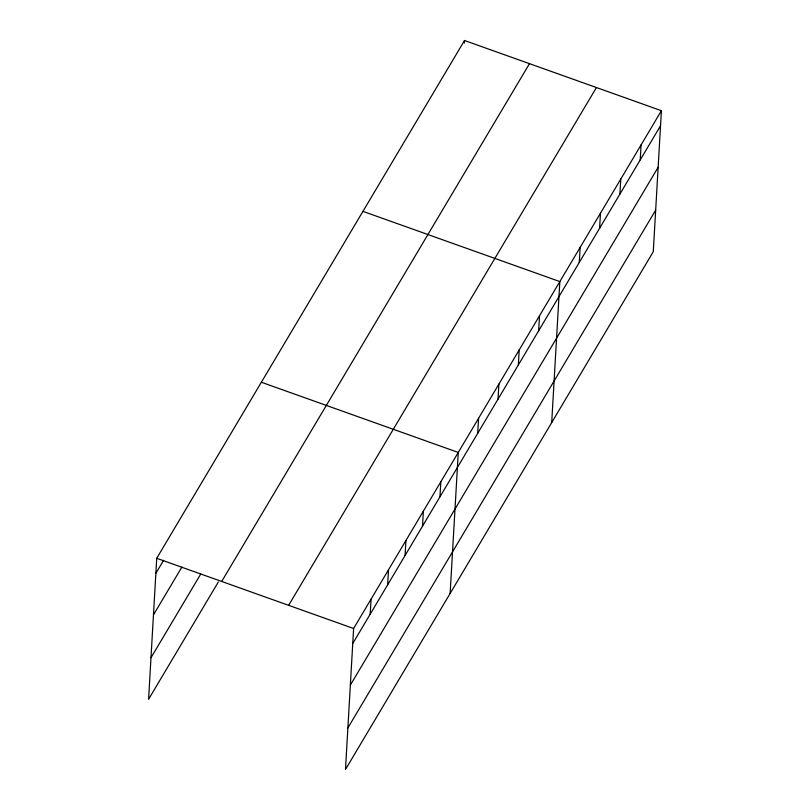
<?xml version="1.0" encoding="UTF-8"?>
<svg xmlns="http://www.w3.org/2000/svg" width="810" height="810" viewBox="0 0 810 810"><rect width="100%" height="100%" fill="white"/><g stroke="black" fill="none" stroke-linecap="round" stroke-linejoin="round"><path stroke-width="1.21" d="M661.405 110.707L353.616 628.499L345.485 769.5L653.275 251.707L661.405 110.707L464.515 40.5L156.725 558.292L148.594 699.293L218.366 581.924M370.19 614.193L371.061 599.167M387.636 584.85L388.496 569.825M405.071 555.508L405.942 540.483M422.516 526.166L423.377 511.14M464.373 43.001L464.515 40.5M439.951 496.824L440.822 481.798M450.137 593.447L458.268 452.456L261.377 382.249M477.708 433.309L478.578 418.274M498.028 399.138L498.889 384.102M518.339 364.956L519.2 349.93M538.65 330.784L539.521 315.758M551.701 422.577L559.831 281.576L362.941 211.369M579.282 262.44L580.142 247.404M599.592 228.258L600.463 213.232M619.903 194.086L620.774 179.061M640.224 159.914L641.085 144.879M155.864 573.328L163.61 560.287M153.465 614.891L181.885 567.081M150.994 657.72L200.738 574.047M221.697 581.469L529.487 63.666M288.643 605.333L596.433 87.541M352.745 643.535L660.535 125.742M350.355 685.108L658.135 167.305M347.885 727.927L655.665 210.134M156.725 558.292L353.616 628.499"/></g></svg>
